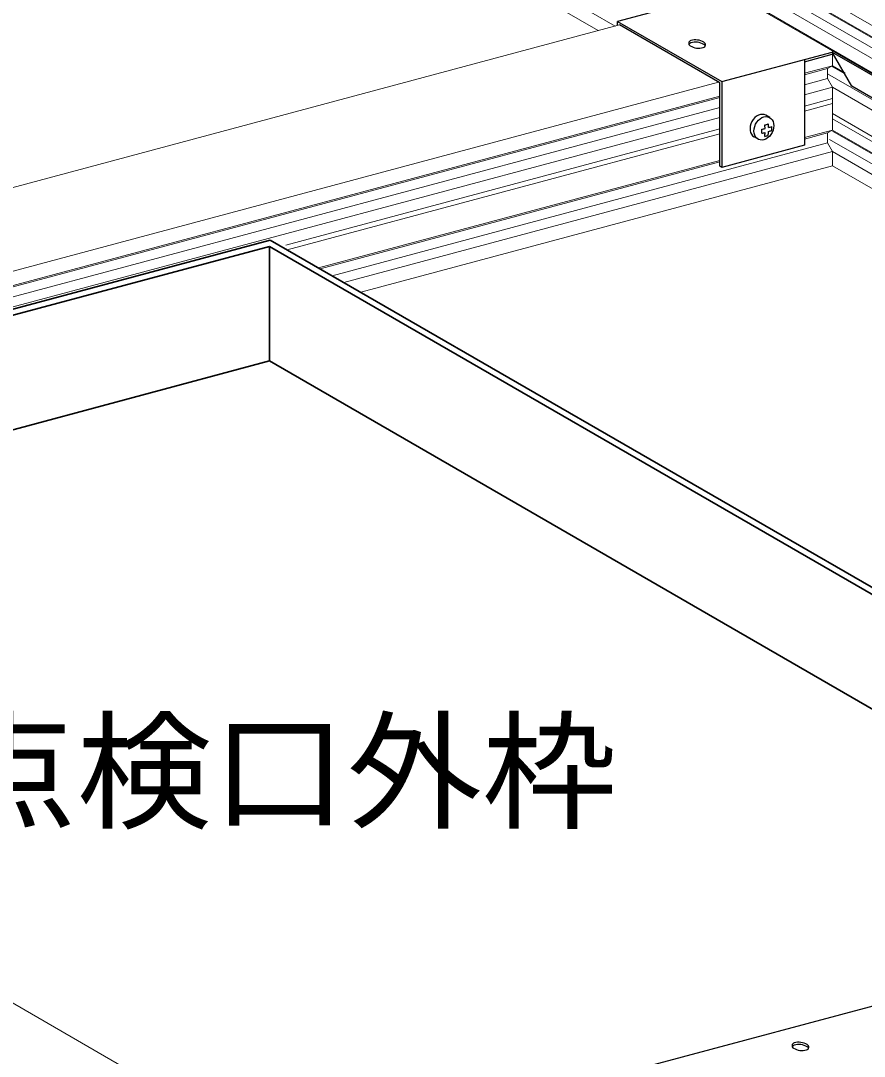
# Model space of a CAD drawing. Units: millimetres on the paper. Extents: x -195 to 195, y -135 to 132.
# Drawn here: x -123.85 to -104.18, y -59.56 to -35.42 of the extents above; entities that cross this region are included whole.
import ezdxf
from ezdxf.enums import TextEntityAlignment as Align

# ---------------------------------------------------------------- set-up
doc = ezdxf.new("R2010")
doc.units = ezdxf.units.MM
for name, color, linetype, lineweight in [('0-2_野縁受け', 3, 'Continuous', 18), ('0-5_寸法', 4, 'Continuous', 9), ('0-6_文字', 4, 'Continuous', 9), ('0-B_補強金具・金具・その他', 7, 'Continuous', 18), ('0-C_ビス・アンカーボルト・強調図形', 2, 'Continuous', 25), ('0-D_パネル', 6, 'Continuous', 35)]:
    doc.layers.add(name, color=color, linetype=linetype, lineweight=lineweight)
doc.styles.add('ＭＳ ゴシック', font='')
doc.styles.get('ＭＳ ゴシック').set_extended_font_data('MS Gothic')

msp = doc.modelspace()

# ---------------------------------------------------------------- linework, layer by layer
at = {"layer": '0-2_野縁受け'}
for p, q in [((-122.244, -28.473), (-109.993, -35.546)), ((-110.388, -35.651), (-122.244, -28.806)), ((-114.589, -29.422), (-69.466, -55.474)), ((-69.466, -55.74), (-114.589, -29.688)), ((-114.589, -29.713), (-69.466, -55.765)), ((-69.466, -55.998), (-114.589, -29.946)), ((-114.589, -30.188), (-69.466, -56.24)), ((-74.358, -53.776), (-114.624, -30.528)), ((-69.466, -56.574), (-114.589, -30.522)), ((-132.283, -41.518), (-109.893, -35.519)), ((-105.576, -36.648), (-104.924, -36.473)), ((-105.039, -36.539), (-105.576, -36.683)), ((-79.001, -51.697), (-105.039, -36.664)), ((-104.945, -36.485), (-104.638, -36.662)), ((-104.627, -36.644), (-104.924, -36.473)), ((-107.583, -36.852), (-129.99, -42.856)), ((-105.576, -36.917), (-105.039, -36.773)), ((-104.924, -36.973), (-105.576, -37.148)), ((-104.924, -36.973), (-79.288, -51.774)), ((-129.999, -43.192), (-107.554, -37.178)), ((-107.554, -37.213), (-129.99, -43.225)), ((-105.576, -37.414), (-104.924, -37.239)), ((-105.576, -37.531), (-104.924, -37.356)), ((-129.99, -43.458), (-107.554, -37.447)), ((-80.017, -51.969), (-104.924, -37.589)), ((-107.554, -37.678), (-129.99, -43.689)), ((-104.924, -37.706), (-80.155, -52.006)), ((-117.668, -40.654), (-107.554, -37.944)), ((-117.639, -40.763), (-107.554, -38.061)), ((-105.576, -38.148), (-104.924, -37.973)), ((-105.039, -38.039), (-105.576, -38.183)), ((-80.471, -52.091), (-104.924, -37.973)), ((-104.924, -37.997), (-80.499, -52.099)), ((-116.591, -41.368), (-105.039, -38.273)), ((-80.776, -52.172), (-104.992, -38.191)), ((-104.924, -38.473), (-116.318, -41.526)), ((-104.924, -38.473), (-80.953, -52.312)), ((-116.909, -41.184), (-107.554, -38.678)), ((-107.554, -38.713), (-116.867, -41.209)), ((-115.924, -41.753), (-104.924, -38.806)), ((-81.347, -52.418), (-104.924, -38.806))]:
    msp.add_line(p, q, dxfattribs=at)
msp.add_lwpolyline([(-104.924, -36.139), (-104.924, -36.473), (-105.039, -36.539), (-105.039, -36.773), (-104.924, -36.973), (-104.924, -37.973), (-105.039, -38.039), (-105.039, -38.273), (-104.924, -38.473), (-104.924, -38.806)], dxfattribs=at)
at = {"layer": '0-5_寸法'}
msp.add_line((-141.418, -48.289), (-117.492, -62.103), dxfattribs=at)
at = {"layer": '0-B_補強金具・金具・その他', "color": 2, "lineweight": 25}
for p, q in [((-109.939, -35.531), (-109.939, -35.439)), ((-107.554, -36.869), (-109.893, -35.519)), ((-107.554, -36.869), (-109.893, -35.519)), ((-105.576, -36.378), (-104.932, -36.205)), ((-105.576, -36.378), (-104.932, -36.205)), ((-107.554, -38.815), (-107.554, -36.869)), ((-107.554, -38.815), (-107.554, -36.869))]:
    msp.add_line(p, q, dxfattribs=at)
for points in [[(-108.806, -33.915), (-107.363, -34.748), (-109.939, -35.439)], [(-108.806, -33.915), (-107.363, -34.748), (-109.939, -35.439)], [(-109.939, -35.439), (-107.508, -36.842), (-107.508, -38.842), (-107.554, -38.815)], [(-109.939, -35.439), (-107.508, -36.842), (-107.508, -38.842), (-107.554, -38.815)], [(-107.508, -36.842), (-104.932, -36.152), (-103.495, -36.982), (-103.495, -37.515), (-104.471, -36.952), (-104.932, -36.152)], [(-107.508, -36.842), (-104.932, -36.152), (-103.495, -36.982), (-103.495, -37.515), (-104.471, -36.952), (-104.932, -36.152)], [(-105.576, -36.324), (-105.576, -38.324), (-107.508, -38.842)], [(-105.576, -36.324), (-105.576, -38.324), (-107.508, -38.842)], [(-100.886, -59.591), (-103.288, -58.205), (-109.213, -59.792)]]:
    msp.add_lwpolyline(points, dxfattribs=at)
for centre, radius, start, end in [((-108.209, -35.949), 0.069, 105, 240), ((-108.209, -35.949), 0.069, 105, 240), ((-108.209, -36.003), 0.069, 105, 157.2771), ((-108.209, -36.003), 0.069, 105, 157.2771), ((-108.123, -36.271), 0.402, 60, 105), ((-108.123, -36.271), 0.402, 60, 105), ((-108.123, -36.325), 0.402, 60, 105), ((-108.123, -36.325), 0.402, 60, 105), ((-107.956, -35.983), 0.069, 285, 60), ((-107.956, -35.983), 0.069, 285, 60), ((-108.042, -35.661), 0.402, 240, 285), ((-108.042, -35.661), 0.402, 240, 285), ((-107.956, -36.036), 0.069, 22.7229, 60), ((-107.956, -36.036), 0.069, 22.7229, 60), ((-105.8, -59.315), 0.069, 105, 240), ((-105.8, -59.368), 0.069, 105, 157.2771), ((-105.633, -59.026), 0.402, 240, 285), ((-105.713, -59.637), 0.402, 60, 105), ((-105.713, -59.69), 0.402, 60, 105), ((-105.547, -59.348), 0.069, 285, 60), ((-105.547, -59.402), 0.069, 22.7229, 60)]:
    msp.add_arc(centre, radius, start, end, dxfattribs=at)
at = {"layer": '0-C_ビス・アンカーボルト・強調図形'}
for p, q in [((-106.386, -37.681), (-106.479, -37.627)), ((-106.661, -38.184), (-106.753, -38.131))]:
    msp.add_line(p, q, dxfattribs=at)
for centre, major_axis, ratio, start_param, end_param in [((-106.616, -37.879), (0.129, 0.256), 0.751651, 6.24123, 9.382822), ((-106.524, -37.799), (0.242, 0.051), 0.222648, 4.749735, 5.098716), ((-106.564, -37.943), (0.011, -0.27), 0.253697, 1.587477, 1.909897), ((-106.483, -37.921), (0.011, -0.27), 0.253697, 1.587477, 1.907419), ((-106.524, -37.886), (0.242, 0.051), 0.222648, 5.132103, 5.528041), ((-106.408, -37.901), (0.011, -0.27), 0.253697, 1.269407, 1.618304), ((-106.524, -37.886), (0.242, 0.051), 0.222648, 4.466159, 4.780291), ((-106.639, -37.963), (0.011, -0.27), 0.253697, 1.259038, 1.609421), ((-106.524, -37.979), (0.242, 0.051), 0.222648, 4.468466, 4.780291), ((-106.524, -38.066), (0.242, 0.051), 0.222648, 4.741352, 5.088447), ((-106.564, -37.943), (0.011, -0.27), 0.253697, 0.855247, 1.235665), ((-106.483, -37.921), (0.011, -0.27), 0.253697, 0.850967, 1.235665), ((-106.524, -37.979), (0.242, 0.051), 0.222648, 5.132103, 5.532986)]:
    msp.add_ellipse(centre, major_axis=major_axis, ratio=ratio, start_param=start_param, end_param=end_param, dxfattribs=at)
msp.add_ellipse((-106.524, -37.932), major_axis=(0.129, 0.256), ratio=0.751651, dxfattribs=at)
at = {"layer": '0-D_パネル'}
for p, q in [((-147.721, -48.489), (-118.035, -40.535)), ((-118.035, -40.535), (-92.347, -55.365)), ((-118.055, -40.686), (-147.355, -48.537)), ((-118.055, -43.353), (-118.055, -40.686)), ((-92.54, -55.417), (-118.055, -40.686)), ((-144.2, -50.359), (-118.055, -43.353)), ((-118.055, -43.353), (-95.695, -56.263))]:
    msp.add_line(p, q, dxfattribs=at)

# ---------------------------------------------------------------- texts
at = {"layer": '0-6_文字', "color": 7, "style": 'ＭＳ ゴシック', "width": 1.05}
msp.add_text('点検口外枠', height=2.199, dxfattribs=at).set_placement((-125.697, -54.683), align=Align.BOTTOM_LEFT)

doc.saveas('drawing.dxf')
